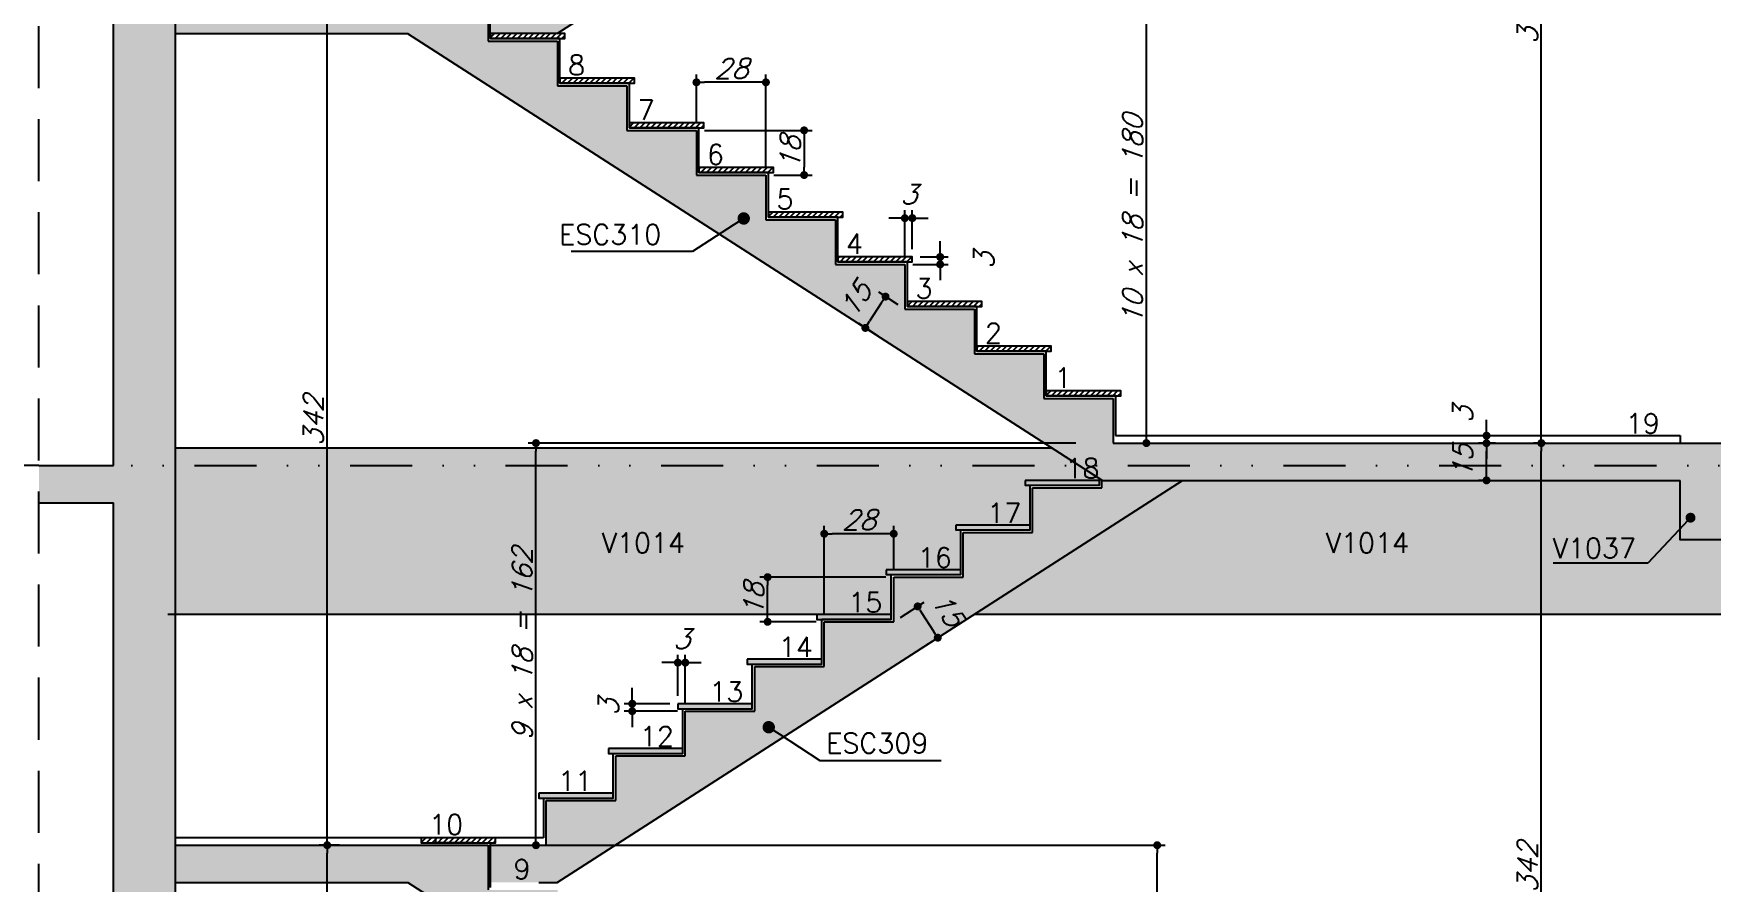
# Model space of a CAD drawing. Header units: millimetres. Extents: x 7530 to 14400, y -7174 to -2969.
# Drawn here: x 7871 to 8548, y -4415 to -4073 of the extents above; entities that cross this region are included whole.
import ezdxf
from ezdxf import colors
from ezdxf.entities.mleader import LeaderData, LeaderLine
from ezdxf.math import Vec2, Vec3

# ---------------------------------------------------------------- set-up
doc = ezdxf.new("R2010")
doc.units = ezdxf.units.MM
doc.header["$LTSCALE"] = 50
doc.header["$PDMODE"] = 3
doc.linetypes.add('DASHED', pattern=[0.75, 0.5, -0.25])
doc.linetypes.add('DIVIDE2', pattern=[0.625, 0.25, -0.125, 0, -0.125, 0, -0.125])
for name, color, linetype in [('F-AUX-RED', 1, 'Continuous'), ('F-BOCEL CORTE', 2, 'Continuous'), ('F-BOCEL VISTA', 253, 'Continuous'), ('F-CORTE', 4, 'Continuous'), ('F-COTAS', 106, 'Continuous'), ('F-EIXOS-DET', 1, 'Continuous'), ('F-ESC CORTE', 4, 'Continuous'), ('F-ESC NOME', 2, 'Continuous'), ('F-ESC NUM', 2, 'Continuous'), ('F-ESC SOLIDO CORTE', 71, 'Continuous'), ('F-ESC VISTA', 2, 'Continuous'), ('F-REV_VISTA', 254, 'Continuous'), ('F-REVESTIMENTO', 1, 'Continuous'), ('F-SOLIDO', 71, 'Continuous'), ('F-TEXTO-YELLOW', 2, 'Continuous'), ('F-VISTA', 2, 'Continuous'), ('F-VISTA SÓLIDO', 254, 'Continuous'), ('F-VISTA SÓLIDO ESCADA', 253, 'Continuous')]:
    doc.layers.add(name, color=color, linetype=linetype)
doc.styles.add('5385-ARQ-PB-BAS-PLA-TER-TORRE-A-106-TXT$0$R60-75', font='romans.shx', dxfattribs={"height": 0.1125})
doc.styles.add('CP-TEXT-INCL', font='romans.shx', dxfattribs={"oblique": 20})
doc.styles.add('ROMANS', font='romans.shx')
doc.styles.get("Standard").update_dxf_attribs({"font": 'romans.shx'})
doc.dimstyles.new('CP-COTAS-50', dxfattribs={"dimscale": 0.64, "dimtxt": 12.5, "dimasz": 5, "dimexe": 5, "dimexo": 5, "dimgap": 2.5, "dimtad": 1, "dimdec": 1, "dimdsep": 46, "dimtxsty": 'CP-TEXT-INCL', "dimblk1": 'DOT', "dimblk2": 'DOT', "dimsah": 1, "dimcen": 9, "dimclrd": 256, "dimclre": 256, "dimclrt": 256, "dimadec": 0, "dimazin": 0, "dimtfac": 1, "dimtdec": 1, "dimtmove": 2, "dimatfit": 3, "dimldrblk": 'DOT', "dimfxl": 5, "dimtolj": 1, "dimarcsym": 0})

# ---------------------------------------------------------------- blocks, each defined once
blk = doc.blocks.new('BOCEL_VISTA_EST')
at = {"layer": 'F-BOCEL VISTA'}
h = blk.add_hatch(color=254, dxfattribs=at)
h.dxf.hatch_style = 1
h.paths.add_polyline_path([(-209.57, -462.94), (-209.57, -460.94), (-239.57, -460.94), (-239.57, -462.94)])
blk.add_lwpolyline([(-239.57, -460.94), (-239.57, -462.94), (-209.57, -462.94), (-209.57, -460.94), (-239.57, -460.94)], dxfattribs=at)
blk = doc.blocks.new('A$C641cacc2')
at = {"layer": 'F-EIXOS-DET'}
blk.add_lwpolyline([(13416.17, -5663.79), (13306.17, -5663.79)], dxfattribs=at)
at = {"layer": 'F-EIXOS-DET', "color": 252, "linetype": 'DIVIDE2', "ltscale": 2}
blk.add_lwpolyline([(13416.17, -5663.79), (14211.67, -5663.79)], dxfattribs=at)
blk = doc.blocks.new('BOCEL_EST')
at = {"layer": 'F-BOCEL CORTE'}
h = blk.add_hatch(dxfattribs=at)
h.set_pattern_fill('ANSI31', color=2, scale=0.5)
h.paths.add_polyline_path([(13.59, -262.25), (13.59, -260.25), (-16.41, -260.25), (-16.41, -262.25)])
at = {"layer": 'F-BOCEL CORTE', "color": 2}
blk.add_lwpolyline([(-16.41, -260.25), (-16.41, -262.25), (13.59, -262.25), (13.59, -260.25), (-16.41, -260.25)], dxfattribs=at)
blk = doc.blocks.new('_DOT')
at = {"color": 0, "linetype": 'ByBlock'}
blk.add_line((-0.5, 0), (-1, 0), dxfattribs=at)
at = {"color": 0, "linetype": 'ByBlock', "const_width": 0.5}
blk.add_lwpolyline([(-0.25, 0, 1), (0.25, 0, 1)], format="xyb", close=True, dxfattribs=at)
blk = doc.blocks.new('*D328')
at = {"layer": 'DEFPOINTS', "color": 0, "transparency": 16777216}
for p in [(8167.22, -4291.93), (8218.03, -4291.93), (8190.03, -4309.93)]:
    blk.add_point(p, dxfattribs=at)
at = {"layer": 'F-COTAS', "lineweight": -2, "transparency": 16777216}
for p, q in [((8214.83, -4291.93), (8164.02, -4291.93)), ((8167.22, -4306.73), (8167.22, -4295.13)), ((8186.83, -4309.93), (8164.02, -4309.93))]:
    blk.add_line(p, q, dxfattribs=at)
at = {"layer": 'F-COTAS', "lineweight": -2, "transparency": 16777216, "xscale": 3.2, "yscale": 3.2, "zscale": 3.2}
for p, rotation in [((8167.22, -4291.93), 90), ((8167.22, -4309.93), 270)]:
    blk.add_blockref('_DOT', p, dxfattribs=dict(at, rotation=rotation))
at = {"layer": 'F-COTAS', "transparency": 16777216, "insert": (8161.62, -4300.93), "char_height": 8, "attachment_point": 5, "rotation": 90, "style": 'CP-TEXT-INCL'}
blk.add_mtext('\\A1;18', dxfattribs=at)
blk = doc.blocks.new('*D329')
at = {"layer": 'DEFPOINTS', "color": 0, "transparency": 16777216}
for p in [(8190.03, -4274.45), (8218.03, -4291.93), (8190.03, -4309.93)]:
    blk.add_point(p, dxfattribs=at)
at = {"layer": 'F-COTAS', "lineweight": -2, "transparency": 16777216}
for p, q in [((8190.03, -4306.73), (8190.03, -4271.25)), ((8218.03, -4288.73), (8218.03, -4271.25)), ((8214.83, -4274.45), (8193.23, -4274.45))]:
    blk.add_line(p, q, dxfattribs=at)
at = {"layer": 'F-COTAS', "lineweight": -2, "transparency": 16777216, "xscale": 3.2, "yscale": 3.2, "zscale": 3.2, "rotation": 180}
blk.add_blockref('_DOT', (8190.03, -4274.45), dxfattribs=at)
at = {"layer": 'F-COTAS', "lineweight": -2, "transparency": 16777216, "xscale": 3.2, "yscale": 3.2, "zscale": 3.2}
blk.add_blockref('_DOT', (8218.03, -4274.45), dxfattribs=at)
at = {"layer": 'F-COTAS', "transparency": 16777216, "insert": (8204.03, -4268.85), "char_height": 8, "attachment_point": 5, "style": 'CP-TEXT-INCL'}
blk.add_mtext('\\A1;28', dxfattribs=at)
blk = doc.blocks.new('*D330')
at = {"layer": 'DEFPOINTS', "color": 0, "transparency": 16777216}
for p in [(8131.03, -4326.38), (8131.03, -4342.93), (8134.03, -4345.93)]:
    blk.add_point(p, dxfattribs=at)
at = {"layer": 'F-COTAS', "lineweight": -2, "transparency": 16777216}
for p, q in [((8127.83, -4326.38), (8124.63, -4326.38)), ((8131.03, -4339.73), (8131.03, -4323.18)), ((8134.03, -4326.38), (8131.03, -4326.38)), ((8134.03, -4342.73), (8134.03, -4323.18)), ((8137.23, -4326.38), (8140.43, -4326.38))]:
    blk.add_line(p, q, dxfattribs=at)
at = {"layer": 'F-COTAS', "lineweight": -2, "transparency": 16777216, "xscale": 3.2, "yscale": 3.2, "zscale": 3.2}
blk.add_blockref('_DOT', (8131.03, -4326.38), dxfattribs=at)
at = {"layer": 'F-COTAS', "lineweight": -2, "transparency": 16777216, "xscale": 3.2, "yscale": 3.2, "zscale": 3.2, "rotation": 180}
blk.add_blockref('_DOT', (8134.03, -4326.38), dxfattribs=at)
at = {"layer": 'F-COTAS', "transparency": 16777216, "insert": (8132.53, -4316.78), "char_height": 8, "attachment_point": 5, "style": 'CP-TEXT-INCL'}
blk.add_mtext('\\A1;3', dxfattribs=at)
blk = doc.blocks.new('*D331')
at = {"layer": 'DEFPOINTS', "color": 0, "transparency": 16777216}
for p in [(8112.65, -4342.93), (8131.03, -4342.93), (8134.03, -4345.93)]:
    blk.add_point(p, dxfattribs=at)
at = {"layer": 'F-COTAS', "lineweight": -2, "transparency": 16777216}
for p, q in [((8112.65, -4339.73), (8112.65, -4336.53)), ((8127.83, -4342.93), (8109.45, -4342.93)), ((8130.83, -4345.93), (8109.45, -4345.93)), ((8112.65, -4345.93), (8112.65, -4342.93)), ((8112.65, -4349.13), (8112.65, -4352.33))]:
    blk.add_line(p, q, dxfattribs=at)
at = {"layer": 'F-COTAS', "lineweight": -2, "transparency": 16777216, "xscale": 3.2, "yscale": 3.2, "zscale": 3.2}
for p, rotation in [((8112.65, -4342.93), 270), ((8112.65, -4345.93), 90)]:
    blk.add_blockref('_DOT', p, dxfattribs=dict(at, rotation=rotation))
at = {"layer": 'F-COTAS', "transparency": 16777216, "insert": (8103.05, -4344.43), "char_height": 8, "attachment_point": 5, "rotation": 90, "style": 'CP-TEXT-INCL'}
blk.add_mtext('\\A1;3', dxfattribs=at)
blk = doc.blocks.new('*D350')
at = {"layer": 'DEFPOINTS', "color": 0, "transparency": 16777216}
for p in [(8218.03, -4309.93), (8235.79, -4316.34), (8226.14, -4322.54)]:
    blk.add_point(p, dxfattribs=at)
at = {"layer": 'F-COTAS', "lineweight": -2, "transparency": 16777216}
for p, q in [((8220.72, -4308.2), (8230.37, -4301.99)), ((8229.41, -4306.42), (8234.06, -4313.65)), ((8228.83, -4320.81), (8238.48, -4314.61))]:
    blk.add_line(p, q, dxfattribs=at)
at = {"layer": 'F-COTAS', "lineweight": -2, "transparency": 16777216, "xscale": 3.2, "yscale": 3.2, "zscale": 3.2}
for p, rotation in [((8227.68, -4303.73), 122.7352262721097), ((8235.79, -4316.34), 302.7352262721097)]:
    blk.add_blockref('_DOT', p, dxfattribs=dict(at, rotation=rotation))
at = {"layer": 'F-COTAS', "transparency": 16777216, "insert": (8239.81, -4304.84), "char_height": 8, "attachment_point": 5, "rotation": 302.73523, "style": 'CP-TEXT-INCL'}
blk.add_mtext('\\A1;15', dxfattribs=at)
blk = doc.blocks.new('*D365')
at = {"layer": 'DEFPOINTS', "color": 0, "transparency": 16777216}
for p in [(8479.04, -4237.93), (8484.1, -4237.93), (8484.1, -4579.93)]:
    blk.add_point(p, dxfattribs=at)
at = {"layer": 'F-COTAS', "lineweight": -2, "transparency": 16777216}
for p, q in [((8480.9, -4237.93), (8475.84, -4237.93)), ((8479.04, -4576.73), (8479.04, -4241.13)), ((8480.9, -4579.93), (8475.84, -4579.93))]:
    blk.add_line(p, q, dxfattribs=at)
at = {"layer": 'F-COTAS', "lineweight": -2, "transparency": 16777216, "xscale": 3.2, "yscale": 3.2, "zscale": 3.2}
for p, rotation in [((8479.04, -4237.93), 90), ((8479.04, -4579.93), 270)]:
    blk.add_blockref('_DOT', p, dxfattribs=dict(at, rotation=rotation))
at = {"layer": 'F-COTAS', "transparency": 16777216, "insert": (8473.44, -4408.93), "char_height": 8, "attachment_point": 5, "rotation": 90, "style": 'CP-TEXT-INCL'}
blk.add_mtext('\\A1;342', dxfattribs=at)
blk = doc.blocks.new('*D379')
at = {"layer": 'DEFPOINTS', "color": 0, "transparency": 16777216}
for p in [(7987.78, -4399.93), (7989.72, -4399.93), (7989.72, -4744.3)]:
    blk.add_point(p, dxfattribs=at)
at = {"layer": 'F-COTAS', "lineweight": -2, "transparency": 16777216}
for p, q in [((7990.98, -4399.93), (7992.92, -4399.93)), ((7989.72, -4741.1), (7989.72, -4403.13))]:
    blk.add_line(p, q, dxfattribs=at)
at = {"layer": 'F-COTAS', "lineweight": -2, "transparency": 16777216, "xscale": 3.2, "yscale": 3.2, "zscale": 3.2}
for p, rotation in [((7989.72, -4399.93), 90), ((7989.72, -4744.3), 270)]:
    blk.add_blockref('_DOT', p, dxfattribs=dict(at, rotation=rotation))
at = {"layer": 'F-COTAS', "transparency": 16777216, "insert": (7984.12, -4572.11), "char_height": 8, "attachment_point": 5, "rotation": 90, "style": 'CP-TEXT-INCL'}
blk.add_mtext('\\A1;344.37', dxfattribs=at)
blk = doc.blocks.new('*D380')
at = {"layer": 'DEFPOINTS', "color": 0, "transparency": 16777216}
for p in [(7989.72, -4057.93), (7997.92, -4057.93), (7997.92, -4399.93)]:
    blk.add_point(p, dxfattribs=at)
at = {"layer": 'F-COTAS', "lineweight": -2, "transparency": 16777216}
for p, q in [((7994.72, -4057.93), (7986.52, -4057.93)), ((7989.72, -4396.73), (7989.72, -4061.13)), ((7994.72, -4399.93), (7986.52, -4399.93))]:
    blk.add_line(p, q, dxfattribs=at)
at = {"layer": 'F-COTAS', "lineweight": -2, "transparency": 16777216, "xscale": 3.2, "yscale": 3.2, "zscale": 3.2}
for p, rotation in [((7989.72, -4057.93), 90), ((7989.72, -4399.93), 270)]:
    blk.add_blockref('_DOT', p, dxfattribs=dict(at, rotation=rotation))
at = {"layer": 'F-COTAS', "transparency": 16777216, "insert": (7984.12, -4228.93), "char_height": 8, "attachment_point": 5, "rotation": 90, "style": 'CP-TEXT-INCL'}
blk.add_mtext('\\A1;342', dxfattribs=at)
blk = doc.blocks.new('*D389')
at = {"layer": 'DEFPOINTS', "color": 0, "transparency": 16777216}
for p in [(8061.31, -4399.93), (8324.24, -4399.93), (8299.03, -4579.93)]:
    blk.add_point(p, dxfattribs=at)
at = {"layer": 'F-COTAS', "lineweight": -2, "transparency": 16777216}
for p, q in [((8064.51, -4399.93), (8327.44, -4399.93)), ((8324.24, -4576.73), (8324.24, -4403.13)), ((8302.23, -4579.93), (8327.44, -4579.93))]:
    blk.add_line(p, q, dxfattribs=at)
at = {"layer": 'F-COTAS', "lineweight": -2, "transparency": 16777216, "xscale": 3.2, "yscale": 3.2, "zscale": 3.2}
for p, rotation in [((8324.24, -4399.93), 90), ((8324.24, -4579.93), 270)]:
    blk.add_blockref('_DOT', p, dxfattribs=dict(at, rotation=rotation))
at = {"layer": 'F-COTAS', "transparency": 16777216, "insert": (8318.64, -4489.93), "char_height": 8, "attachment_point": 5, "rotation": 90, "style": 'CP-TEXT-INCL'}
blk.add_mtext('\\A1;10 x 18 = 180', dxfattribs=at)
blk = doc.blocks.new('*D390')
at = {"layer": 'DEFPOINTS', "color": 0, "transparency": 16777216}
for p in [(8073.86, -4237.93), (8294.62, -4237.93), (8073.86, -4399.93)]:
    blk.add_point(p, dxfattribs=at)
at = {"layer": 'F-COTAS', "lineweight": -2, "transparency": 16777216}
for p, q in [((8291.42, -4237.93), (8070.66, -4237.93)), ((8073.86, -4396.73), (8073.86, -4241.13))]:
    blk.add_line(p, q, dxfattribs=at)
at = {"layer": 'F-COTAS', "lineweight": -2, "transparency": 16777216, "xscale": 3.2, "yscale": 3.2, "zscale": 3.2}
for p, rotation in [((8073.86, -4237.93), 90), ((8073.86, -4399.93), 270)]:
    blk.add_blockref('_DOT', p, dxfattribs=dict(at, rotation=rotation))
at = {"layer": 'F-COTAS', "transparency": 16777216, "insert": (8068.26, -4318.93), "char_height": 8, "attachment_point": 5, "rotation": 90, "style": 'CP-TEXT-INCL'}
blk.add_mtext('\\A1;9 x 18 = 162', dxfattribs=at)
blk = doc.blocks.new('*D395')
at = {"layer": 'DEFPOINTS', "color": 0, "transparency": 16777216}
for p in [(8225.53, -4162.93), (8222.53, -4165.93), (8236.76, -4165.93)]:
    blk.add_point(p, dxfattribs=at)
at = {"layer": 'F-COTAS', "lineweight": -2, "transparency": 16777216}
for p, q in [((8236.76, -4159.73), (8236.76, -4156.53)), ((8228.73, -4162.93), (8239.96, -4162.93)), ((8236.76, -4162.93), (8236.76, -4165.93)), ((8225.73, -4165.93), (8239.96, -4165.93)), ((8236.76, -4169.13), (8236.76, -4172.33))]:
    blk.add_line(p, q, dxfattribs=at)
at = {"layer": 'F-COTAS', "lineweight": -2, "transparency": 16777216, "xscale": 3.2, "yscale": 3.2, "zscale": 3.2}
for p, rotation in [((8236.76, -4162.93), 270), ((8236.76, -4165.93), 90)]:
    blk.add_blockref('_DOT', p, dxfattribs=dict(at, rotation=rotation))
at = {"layer": 'F-COTAS', "transparency": 16777216, "insert": (8254.36, -4164.43), "char_height": 8, "attachment_point": 5, "rotation": 90, "style": 'CP-TEXT-INCL'}
blk.add_mtext('\\A1;3', dxfattribs=at)
blk = doc.blocks.new('*D396')
at = {"layer": 'DEFPOINTS', "color": 0, "transparency": 16777216}
for p in [(8225.53, -4147.29), (8225.53, -4162.93), (8222.53, -4165.93)]:
    blk.add_point(p, dxfattribs=at)
at = {"layer": 'F-COTAS', "lineweight": -2, "transparency": 16777216}
for p, q in [((8222.53, -4162.73), (8222.53, -4144.09)), ((8225.53, -4159.73), (8225.53, -4144.09)), ((8219.33, -4147.29), (8216.13, -4147.29)), ((8222.53, -4147.29), (8225.53, -4147.29)), ((8228.73, -4147.29), (8231.93, -4147.29))]:
    blk.add_line(p, q, dxfattribs=at)
at = {"layer": 'F-COTAS', "lineweight": -2, "transparency": 16777216, "xscale": 3.2, "yscale": 3.2, "zscale": 3.2}
blk.add_blockref('_DOT', (8222.53, -4147.29), dxfattribs=at)
at = {"layer": 'F-COTAS', "lineweight": -2, "transparency": 16777216, "xscale": 3.2, "yscale": 3.2, "zscale": 3.2, "rotation": 180}
blk.add_blockref('_DOT', (8225.53, -4147.29), dxfattribs=at)
at = {"layer": 'F-COTAS', "transparency": 16777216, "insert": (8224.03, -4137.69), "char_height": 8, "attachment_point": 5, "style": 'CP-TEXT-INCL'}
blk.add_mtext('\\A1;3', dxfattribs=at)
blk = doc.blocks.new('*D397')
at = {"layer": 'DEFPOINTS', "color": 0, "transparency": 16777216}
for p in [(8138.53, -4092.57), (8138.53, -4111.93), (8166.53, -4129.93)]:
    blk.add_point(p, dxfattribs=at)
at = {"layer": 'F-COTAS', "lineweight": -2, "transparency": 16777216}
for p, q in [((8138.53, -4108.73), (8138.53, -4089.37)), ((8166.53, -4126.73), (8166.53, -4089.37)), ((8163.33, -4092.57), (8141.73, -4092.57))]:
    blk.add_line(p, q, dxfattribs=at)
at = {"layer": 'F-COTAS', "lineweight": -2, "transparency": 16777216, "xscale": 3.2, "yscale": 3.2, "zscale": 3.2, "rotation": 180}
blk.add_blockref('_DOT', (8138.53, -4092.57), dxfattribs=at)
at = {"layer": 'F-COTAS', "lineweight": -2, "transparency": 16777216, "xscale": 3.2, "yscale": 3.2, "zscale": 3.2}
blk.add_blockref('_DOT', (8166.53, -4092.57), dxfattribs=at)
at = {"layer": 'F-COTAS', "transparency": 16777216, "insert": (8152.53, -4086.97), "char_height": 8, "attachment_point": 5, "style": 'CP-TEXT-INCL'}
blk.add_mtext('\\A1;28', dxfattribs=at)
blk = doc.blocks.new('*D398')
at = {"layer": 'DEFPOINTS', "color": 0, "transparency": 16777216}
for p in [(8138.53, -4111.93), (8166.53, -4129.93), (8181.93, -4129.93)]:
    blk.add_point(p, dxfattribs=at)
at = {"layer": 'F-COTAS', "lineweight": -2, "transparency": 16777216}
for p, q in [((8141.73, -4111.93), (8185.13, -4111.93)), ((8181.93, -4115.13), (8181.93, -4126.73)), ((8169.73, -4129.93), (8185.13, -4129.93))]:
    blk.add_line(p, q, dxfattribs=at)
at = {"layer": 'F-COTAS', "lineweight": -2, "transparency": 16777216, "xscale": 3.2, "yscale": 3.2, "zscale": 3.2}
for p, rotation in [((8181.93, -4111.93), 90), ((8181.93, -4129.93), 270)]:
    blk.add_blockref('_DOT', p, dxfattribs=dict(at, rotation=rotation))
at = {"layer": 'F-COTAS', "transparency": 16777216, "insert": (8176.33, -4120.93), "char_height": 8, "attachment_point": 5, "rotation": 90, "style": 'CP-TEXT-INCL'}
blk.add_mtext('\\A1;18', dxfattribs=at)
blk = doc.blocks.new('*D400')
at = {"layer": 'DEFPOINTS', "color": 0, "transparency": 16777216}
for p in [(8222.53, -4183.93), (8206.6, -4191.52), (8214.42, -4196.54)]:
    blk.add_point(p, dxfattribs=at)
at = {"layer": 'F-COTAS', "lineweight": -2, "transparency": 16777216}
for p, q in [((8219.84, -4182.2), (8212.02, -4177.17)), ((8212.99, -4181.6), (8208.33, -4188.83)), ((8211.72, -4194.81), (8203.91, -4189.79))]:
    blk.add_line(p, q, dxfattribs=at)
at = {"layer": 'F-COTAS', "lineweight": -2, "transparency": 16777216, "xscale": 3.2, "yscale": 3.2, "zscale": 3.2}
for p, rotation in [((8214.72, -4178.9), 57.26477372789033), ((8206.6, -4191.52), 237.2647737278903)]:
    blk.add_blockref('_DOT', p, dxfattribs=dict(at, rotation=rotation))
at = {"layer": 'F-COTAS', "transparency": 16777216, "insert": (8202.58, -4180.02), "char_height": 8, "attachment_point": 5, "rotation": 57.26477, "style": 'CP-TEXT-INCL'}
blk.add_mtext('\\A1;15', dxfattribs=at)
blk = doc.blocks.new('*D401')
at = {"layer": 'DEFPOINTS', "color": 0, "transparency": 16777216}
for p in [(8479.04, -3895.93), (8484.1, -3895.93), (8484.1, -4237.93)]:
    blk.add_point(p, dxfattribs=at)
at = {"layer": 'F-COTAS', "lineweight": -2, "transparency": 16777216}
for p, q in [((8480.9, -3895.93), (8475.84, -3895.93)), ((8479.04, -4234.73), (8479.04, -3899.13)), ((8480.9, -4237.93), (8475.84, -4237.93))]:
    blk.add_line(p, q, dxfattribs=at)
at = {"layer": 'F-COTAS', "lineweight": -2, "transparency": 16777216, "xscale": 3.2, "yscale": 3.2, "zscale": 3.2}
for p, rotation in [((8479.04, -3895.93), 90), ((8479.04, -4237.93), 270)]:
    blk.add_blockref('_DOT', p, dxfattribs=dict(at, rotation=rotation))
at = {"layer": 'F-COTAS', "transparency": 16777216, "insert": (8473.44, -4066.93), "char_height": 8, "attachment_point": 5, "rotation": 90, "style": 'CP-TEXT-INCL'}
blk.add_mtext('\\A1;342', dxfattribs=at)
blk = doc.blocks.new('*D402')
at = {"layer": 'DEFPOINTS', "color": 0, "transparency": 16777216}
for p in [(8456.95, -4237.93), (8461.58, -4237.93), (8461.58, -4252.93)]:
    blk.add_point(p, dxfattribs=at)
at = {"layer": 'F-COTAS', "lineweight": -2, "transparency": 16777216}
for p, q in [((8458.38, -4237.93), (8453.75, -4237.93)), ((8456.95, -4249.73), (8456.95, -4241.13)), ((8458.38, -4252.93), (8453.75, -4252.93))]:
    blk.add_line(p, q, dxfattribs=at)
at = {"layer": 'F-COTAS', "lineweight": -2, "transparency": 16777216, "xscale": 3.2, "yscale": 3.2, "zscale": 3.2}
for p, rotation in [((8456.95, -4237.93), 90), ((8456.95, -4252.93), 270)]:
    blk.add_blockref('_DOT', p, dxfattribs=dict(at, rotation=rotation))
at = {"layer": 'F-COTAS', "transparency": 16777216, "insert": (8447.35, -4245.43), "char_height": 8, "attachment_point": 5, "rotation": 90, "style": 'CP-TEXT-INCL'}
blk.add_mtext('\\A1;15', dxfattribs=at)
blk = doc.blocks.new('*D403')
at = {"layer": 'DEFPOINTS', "color": 0, "transparency": 16777216}
for p in [(8456.95, -4234.93), (8463.78, -4234.93), (8463.78, -4237.93)]:
    blk.add_point(p, dxfattribs=at)
at = {"layer": 'F-COTAS', "lineweight": -2, "transparency": 16777216}
for p, q in [((8456.95, -4231.73), (8456.95, -4228.53)), ((8460.58, -4234.93), (8453.75, -4234.93)), ((8460.58, -4237.93), (8453.75, -4237.93)), ((8456.95, -4237.93), (8456.95, -4234.93)), ((8456.95, -4241.13), (8456.95, -4244.33))]:
    blk.add_line(p, q, dxfattribs=at)
at = {"layer": 'F-COTAS', "lineweight": -2, "transparency": 16777216, "xscale": 3.2, "yscale": 3.2, "zscale": 3.2}
for p, rotation in [((8456.95, -4234.93), 270), ((8456.95, -4237.93), 90)]:
    blk.add_blockref('_DOT', p, dxfattribs=dict(at, rotation=rotation))
at = {"layer": 'F-COTAS', "transparency": 16777216, "insert": (8447.35, -4226.55), "char_height": 8, "attachment_point": 5, "rotation": 90, "style": 'CP-TEXT-INCL'}
blk.add_mtext('\\A1;3', dxfattribs=at)
blk = doc.blocks.new('*D405')
at = {"layer": 'DEFPOINTS', "color": 0, "transparency": 16777216}
for p in [(8054.53, -4057.93), (8319.87, -4057.93), (8306.53, -4237.93)]:
    blk.add_point(p, dxfattribs=at)
at = {"layer": 'F-COTAS', "lineweight": -2, "transparency": 16777216}
for p, q in [((8057.73, -4057.93), (8323.07, -4057.93)), ((8319.87, -4234.73), (8319.87, -4061.13)), ((8309.73, -4237.93), (8323.07, -4237.93))]:
    blk.add_line(p, q, dxfattribs=at)
at = {"layer": 'F-COTAS', "lineweight": -2, "transparency": 16777216, "xscale": 3.2, "yscale": 3.2, "zscale": 3.2}
for p, rotation in [((8319.87, -4057.93), 90), ((8319.87, -4237.93), 270)]:
    blk.add_blockref('_DOT', p, dxfattribs=dict(at, rotation=rotation))
at = {"layer": 'F-COTAS', "transparency": 16777216, "insert": (8314.27, -4147.93), "char_height": 8, "attachment_point": 5, "rotation": 90, "style": 'CP-TEXT-INCL'}
blk.add_mtext('\\A1;10 x 18 = 180', dxfattribs=at)

msp = doc.modelspace()

# ---------------------------------------------------------------- hatches: boundary and pattern name
at = {"layer": 'F-ESC SOLIDO CORTE'}
h = msp.add_hatch(color=256, dxfattribs=at)
h.dxf.hatch_style = 1
h.paths.add_polyline_path([(8110.528, -4111.927), (8110.528, -4093.927), (8082.528, -4093.927), (8082.528, -4075.927), (8054.528, -4075.927), (8054.528, -4057.927), (7928.528, -4057.927), (7928.528, -4072.927), (8022.123, -4072.927), (8302.123, -4252.927), (8535.028, -4252.927), (8535.028, -4276.927), (8554.028, -4276.927), (8554.028, -4237.927), (8535.028, -4237.927), (8306.528, -4237.927), (8306.528, -4219.927), (8278.528, -4219.927), (8278.528, -4201.927), (8250.528, -4201.927), (8250.528, -4183.927), (8222.528, -4183.927), (8222.528, -4165.927), (8194.528, -4165.927), (8194.528, -4147.927), (8166.528, -4147.927), (8166.528, -4129.927), (8138.528, -4129.927), (8138.528, -4111.927)])
h = msp.add_hatch(color=256, dxfattribs=at)
h.dxf.hatch_style = 1
h.paths.add_polyline_path([(8138.55, -4471.927), (8138.55, -4453.927), (8110.55, -4453.927), (8110.55, -4435.927), (8082.55, -4435.927), (8082.55, -4417.927), (8054.55, -4417.927), (8054.55, -4399.927), (7928.528, -4399.927), (7928.528, -4414.927), (8022.145, -4414.927), (8302.145, -4594.927), (8535.028, -4594.927), (8535.028, -4618.927), (8554.028, -4618.927), (8554.028, -4579.927), (8535.028, -4579.927), (8306.55, -4579.927), (8306.55, -4561.927), (8278.55, -4561.927), (8278.55, -4543.927), (8250.55, -4543.927), (8250.55, -4525.927), (8222.55, -4525.927), (8222.55, -4507.927), (8194.55, -4507.927), (8194.55, -4489.927), (8166.55, -4489.927), (8166.55, -4471.927)])
at = {"layer": 'F-SOLIDO'}
h = msp.add_hatch(color=256, dxfattribs=at)
h.dxf.hatch_style = 1
h.paths.add_polyline_path([(8554.028, -5774.927), (7928.528, -5774.927), (7928.528, -5789.927), (8535.028, -5789.927), (8535.028, -5819.927), (8554.028, -5819.927)])
h.paths.add_polyline_path([(7928.528, -3502.927), (7903.528, -3502.927), (7903.528, -3562.927), (7873.528, -3562.927), (7873.528, -3577.927), (7903.528, -3577.927), (7903.528, -3904.927), (7873.528, -3904.927), (7873.528, -3919.927), (7903.528, -3919.927), (7903.528, -4246.927), (7873.528, -4246.927), (7873.528, -4261.927), (7903.528, -4261.927), (7903.528, -4588.927), (7873.528, -4588.927), (7873.528, -4603.927), (7903.528, -4603.927), (7903.528, -4933.925), (7873.528, -4933.925), (7873.528, -4948.925), (7903.528, -4948.925), (7903.528, -5774.927), (7873.528, -5774.927), (7873.528, -5789.927), (7903.528, -5789.927), (7903.528, -5819.927), (7928.528, -5819.927)])
at = {"layer": 'F-VISTA SÓLIDO'}
h = msp.add_hatch(color=256, dxfattribs=at)
h.dxf.hatch_style = 1
h.paths.add_polyline_path([(8245.028, -4270.927), (8273.028, -4270.927), (8273.028, -4255.19), (8272.853, -4255.19), (8272.853, -4252.927), (8302.123, -4252.927), (8281.9, -4239.927), (7928.528, -4239.927), (7928.528, -4306.927), (8217.028, -4306.927), (8217.028, -4288.927), (8245.028, -4288.927)])
h = msp.add_hatch(color=256, dxfattribs=at)
h.dxf.hatch_style = 1
h.paths.add_polyline_path([(8535.028, -4252.927), (8334.434, -4252.927), (8250.334, -4306.927), (8614.028, -4306.927), (8614.028, -4276.927), (8554.028, -4276.927), (8535.028, -4276.927)])
at = {"layer": 'F-VISTA SÓLIDO ESCADA'}
h = msp.add_hatch(color=256, dxfattribs=at)
h.dxf.hatch_style = 1
h.paths.add_polyline_path([(8162.028, -3985.927), (8162.028, -4003.927), (8134.028, -4003.927), (8134.028, -4021.927), (8106.028, -4021.927), (8106.028, -4039.927), (8078.028, -4039.927), (8078.028, -4057.927), (8055.428, -4057.927), (8055.428, -4072.927), (8082.434, -4072.927), (8334.434, -3910.927), (8302.028, -3910.927), (8302.028, -3913.927), (8274.028, -3913.927), (8274.028, -3931.927), (8246.028, -3931.927), (8246.028, -3949.927), (8218.028, -3949.927), (8218.028, -3967.927), (8190.028, -3967.927), (8190.028, -3985.927)])
h = msp.add_hatch(color=256, dxfattribs=at)
h.dxf.hatch_style = 1
h.paths.add_polyline_path([(8190.028, -4327.927), (8162.028, -4327.927), (8162.028, -4345.927), (8134.028, -4345.927), (8134.028, -4363.927), (8106.028, -4363.927), (8106.028, -4381.927), (8078.028, -4381.927), (8078.028, -4399.927), (8055.55, -4399.927), (8055.55, -4414.927), (8082.434, -4414.927), (8334.434, -4252.927), (8301.928, -4252.927), (8301.928, -4255.927), (8274.028, -4255.927), (8274.028, -4273.927), (8246.028, -4273.927), (8246.028, -4291.927), (8218.028, -4291.927), (8218.028, -4309.927), (8190.028, -4309.927)])

# ---------------------------------------------------------------- linework, layer by layer
at = {"layer": 'F-AUX-RED', "color": 1, "linetype": 'DASHED'}
msp.add_line((7873.528, -5819.927), (7873.528, -3502.927), dxfattribs=at)
at = {"layer": 'F-CORTE'}
for p, q in [((7928.528, -4072.927), (7928.528, -3730.927)), ((7903.528, -4246.927), (7903.528, -3919.927)), ((7928.528, -4414.927), (7928.528, -4072.927)), ((7903.528, -4588.927), (7903.528, -4261.927)), ((7928.528, -4759.296), (7928.528, -4414.927))]:
    msp.add_line(p, q, dxfattribs=at)
for points in [[(7873.528, -4246.927), (7903.528, -4246.927)], [(7873.528, -4261.927), (7903.528, -4261.927)]]:
    msp.add_lwpolyline(points, dxfattribs=at)
at = {"layer": 'F-ESC CORTE'}
for p, q in [((8054.528, -4057.927), (8054.528, -4075.927)), ((8082.528, -4075.927), (8082.528, -4093.927)), ((8110.528, -4093.927), (8110.528, -4111.927)), ((8138.528, -4111.927), (8138.528, -4129.927)), ((8166.528, -4129.927), (8166.528, -4147.927)), ((8194.528, -4147.927), (8194.528, -4165.927)), ((8222.528, -4165.927), (8222.528, -4183.927)), ((8250.528, -4183.927), (8250.528, -4201.927)), ((8278.528, -4201.927), (8278.528, -4219.927)), ((8306.528, -4219.927), (8306.528, -4237.927)), ((8054.55, -4399.927), (8054.55, -4417.927))]:
    msp.add_line(p, q, dxfattribs=at)
for points in [[(7928.628, -4072.927), (8022.123, -4072.927), (8302.123, -4252.927), (8535.028, -4252.927)], [(8054.528, -4075.927), (8082.528, -4075.927)], [(8082.528, -4093.927), (8110.528, -4093.927)], [(8110.528, -4111.927), (8138.528, -4111.927)], [(8138.528, -4129.927), (8166.528, -4129.927)], [(8166.528, -4147.927), (8194.528, -4147.927)], [(8194.528, -4165.927), (8222.528, -4165.927)], [(8222.528, -4183.927), (8250.528, -4183.927)], [(8250.528, -4201.927), (8278.528, -4201.927)], [(8278.528, -4219.927), (8306.528, -4219.927)], [(8306.428, -4237.927), (8535.028, -4237.927)], [(8535.028, -4237.927), (8554.028, -4237.927), (8554.028, -4276.927), (8535.028, -4276.927), (8535.028, -4252.927)], [(7928.528, -4399.927), (8054.55, -4399.927)], [(7928.528, -4414.927), (8022.145, -4414.927), (8302.145, -4594.927), (8535.028, -4594.927)]]:
    msp.add_lwpolyline(points, dxfattribs=at)
at = {"layer": 'F-ESC VISTA'}
for p, q in [((8301.928, -4255.927), (8301.928, -4252.927)), ((8274.028, -4273.927), (8274.028, -4255.927)), ((8274.028, -4255.927), (8301.928, -4255.927)), ((8246.028, -4291.927), (8246.028, -4273.927)), ((8246.028, -4273.927), (8274.028, -4273.927)), ((8218.028, -4309.927), (8218.028, -4291.927)), ((8218.028, -4291.927), (8246.028, -4291.927)), ((8190.028, -4327.927), (8190.028, -4309.927)), ((8190.028, -4309.927), (8218.028, -4309.927)), ((8162.028, -4345.927), (8162.028, -4327.927)), ((8162.028, -4327.927), (8190.028, -4327.927)), ((8134.028, -4363.927), (8134.028, -4345.927)), ((8134.028, -4345.927), (8162.028, -4345.927)), ((8106.028, -4381.927), (8106.028, -4363.927)), ((8106.028, -4363.927), (8134.028, -4363.927)), ((8078.028, -4381.927), (8106.028, -4381.927))]:
    msp.add_line(p, q, dxfattribs=at)
for points in [[(8082.434, -4072.927), (8334.434, -3910.927)], [(8075.028, -4414.927), (8082.434, -4414.927), (8334.434, -4252.927)], [(8078.028, -4399.927), (8078.028, -4381.927)], [(8055.55, -4399.927), (8078.028, -4399.927)]]:
    msp.add_lwpolyline(points, dxfattribs=at)
at = {"layer": 'F-REV_VISTA'}
for p, q in [((8273.028, -4272.927), (8273.028, -4254.927)), ((8273.028, -4254.927), (8301.028, -4254.927)), ((8245.028, -4290.927), (8245.028, -4272.927)), ((8245.028, -4272.927), (8273.028, -4272.927)), ((8217.028, -4308.927), (8217.028, -4290.927)), ((8217.028, -4290.927), (8245.028, -4290.927)), ((8189.028, -4326.927), (8189.028, -4308.927)), ((8189.028, -4308.927), (8217.028, -4308.927)), ((8161.028, -4344.927), (8161.028, -4326.927)), ((8161.028, -4326.927), (8189.028, -4326.927)), ((8133.028, -4362.927), (8133.028, -4344.927)), ((8133.028, -4344.927), (8161.028, -4344.927)), ((8105.028, -4380.927), (8105.028, -4362.927)), ((8105.028, -4362.927), (8133.028, -4362.927)), ((8077.028, -4396.927), (8077.028, -4380.927)), ((8077.028, -4380.927), (8105.028, -4380.927))]:
    msp.add_line(p, q, dxfattribs=at)
msp.add_lwpolyline([(8076.928, -4396.927), (8050.028, -4396.927)], dxfattribs=at)
at = {"layer": 'F-REVESTIMENTO'}
for p, q in [((8055.428, -4074.927), (8055.428, -4056.927)), ((8083.528, -4074.927), (8055.528, -4074.927)), ((8083.528, -4092.927), (8083.528, -4074.927)), ((8111.528, -4092.927), (8083.528, -4092.927)), ((8111.528, -4110.927), (8111.528, -4092.927)), ((8139.528, -4110.927), (8111.528, -4110.927)), ((8139.528, -4128.927), (8139.528, -4110.927)), ((8167.528, -4128.927), (8139.528, -4128.927)), ((8167.528, -4146.927), (8167.528, -4128.927)), ((8195.528, -4146.927), (8167.528, -4146.927)), ((8195.528, -4164.927), (8195.528, -4146.927)), ((8223.528, -4164.927), (8195.528, -4164.927)), ((8223.528, -4182.927), (8223.528, -4164.927)), ((8251.528, -4182.927), (8223.528, -4182.927)), ((8251.528, -4200.927), (8251.528, -4182.927)), ((8279.528, -4200.927), (8251.528, -4200.927)), ((8279.528, -4218.927), (8279.528, -4200.927)), ((8307.528, -4218.927), (8279.528, -4218.927)), ((8307.528, -4234.927), (8307.528, -4218.927)), ((8307.428, -4234.927), (8535.028, -4234.927)), ((8055.55, -4416.927), (8055.55, -4398.927))]:
    msp.add_line(p, q, dxfattribs=at)
for points in [[(8535.028, -4234.927), (8535.028, -4237.927)], [(8048.028, -4398.927), (8033.55, -4398.927), (8033.55, -4396.927), (7928.528, -4396.927)]]:
    msp.add_lwpolyline(points, dxfattribs=at)
at = {"layer": 'F-VISTA'}
for points in [[(8281.9, -4239.927), (7928.528, -4239.927)], [(8216.928, -4306.927), (7925.428, -4306.927)], [(8614.028, -4306.927), (8250.334, -4306.927)]]:
    msp.add_lwpolyline(points, dxfattribs=at)

# ---------------------------------------------------------------- block references
at = {"layer": 'F-BOCEL CORTE'}
for p in [(8071.939, -3812.674), (8099.939, -3830.674), (8127.939, -3848.674), (8155.939, -3866.674), (8183.939, -3884.674), (8211.939, -3902.674), (8239.939, -3920.674), (8267.939, -3938.674), (8295.939, -3956.674), (8043.962, -4136.674)]:
    msp.add_blockref('BOCEL_EST', p, dxfattribs=at)
at = {"layer": 'F-BOCEL VISTA'}
for p in [(8510.593, -3791.989), (8482.593, -3809.989), (8454.593, -3827.989), (8426.593, -3845.989), (8398.593, -3863.989), (8370.593, -3881.989), (8342.593, -3899.989), (8314.593, -3917.989)]:
    msp.add_blockref('BOCEL_VISTA_EST', p, dxfattribs=at)
at = {"layer": 'F-EIXOS-DET'}
msp.add_blockref('A$C641cacc2', (-5542.644, 1416.866), dxfattribs=at)

# ---------------------------------------------------------------- texts
at = {"layer": 'F-ESC NOME', "style": 'ROMANS'}
for s, p in [('ESC310', (8083.2, -4157.874)), ('ESC309', (8190.842, -4362.841))]:
    msp.add_text(s, height=8, dxfattribs=at).set_placement(p)
at = {"layer": 'F-ESC NUM', "style": '5385-ARQ-PB-BAS-PLA-TER-TORRE-A-106-TXT$0$R60-75'}
for s, p in [('8', (8086.8, -4089.617)), ('7', (8114.8, -4107.617)), ('6', (8142.8, -4125.617)), ('5', (8170.8, -4143.617)), ('4', (8198.8, -4161.617)), ('3', (8226.8, -4179.617)), ('2', (8254.8, -4197.617)), ('1', (8282.8, -4215.617)), ('19', (8513.106, -4234.021)), ('18', (8287.268, -4252.087)), ('17', (8255.726, -4270.087)), ('16', (8227.726, -4288.087)), ('15', (8199.726, -4306.087)), ('14', (8171.726, -4324.087)), ('13', (8143.726, -4342.087)), ('12', (8115.726, -4360.087)), ('11', (8082.726, -4378.087)), ('10', (8030.804, -4395.617)), ('9', (8064.822, -4413.617))]:
    msp.add_text(s, height=8, dxfattribs=at).set_placement(p)
at = {"layer": 'F-TEXTO-YELLOW', "style": 'ROMANS'}
for s, p in [('V1014', (8100.315, -4282.132)), ('V1014', (8392.13, -4282.132)), ('V1037', (8483.579, -4284.243))]:
    msp.add_text(s, height=8, dxfattribs=at).set_placement(p)

# ---------------------------------------------------------------- dimensions: what is measured, and where the dimension line sits
at = {"layer": 'F-COTAS'}
for base, p1, p2, picture, middle in [((8479.036, -3895.927), (8484.099, -4237.927), (8484.099, -3895.927), '*D401', (8473.436, -4066.927)), ((7989.723, -4057.927), (7997.917, -4399.927), (7997.917, -4057.927), '*D380', (7984.123, -4228.927)), ((8181.932, -4129.927), (8138.528, -4111.927), (8166.528, -4129.927), '*D398', (8176.332, -4120.927)), ((8236.756, -4165.927), (8225.528, -4162.927), (8222.528, -4165.927), '*D395', (8254.356, -4164.427)), ((8456.945, -4237.927), (8461.575, -4252.927), (8461.575, -4237.927), '*D402', (8447.345, -4245.427)), ((8479.036, -4237.927), (8484.099, -4579.927), (8484.099, -4237.927), '*D365', (8473.436, -4408.927))]:
    dim = msp.add_linear_dim(base=base, p1=p1, p2=p2, angle=90, dimstyle='CP-COTAS-50', dxfattribs=at)
    dim.commit()
    dim.dimension.update_dxf_attribs({"geometry": picture, "text_midpoint": middle})
for base, p1, p2, text, picture, middle in [((8319.869, -4057.927), (8306.528, -4237.927), (8054.528, -4057.927), '10 x 18 = <>', '*D405', (8314.269, -4147.927)), ((8073.859, -4237.927), (8073.859, -4399.927), (8294.623, -4237.927), '9 x 18 = <>', '*D390', (8068.259, -4318.927)), ((8324.237, -4399.927), (8299.028, -4579.927), (8061.306, -4399.927), '10 x 18 = <>', '*D389', (8318.637, -4489.927))]:
    dim = msp.add_linear_dim(base=base, p1=p1, p2=p2, angle=90, text=text, dimstyle='CP-COTAS-50', dxfattribs=at)
    dim.commit()
    dim.dimension.update_dxf_attribs({"geometry": picture, "text_midpoint": middle})
for base, p1, p2, picture, middle in [((8138.528, -4092.575), (8166.528, -4129.927), (8138.528, -4111.927), '*D397', (8152.528, -4086.975)), ((8225.528, -4147.292), (8222.528, -4165.927), (8225.528, -4162.927), '*D396', (8224.028, -4137.692))]:
    dim = msp.add_linear_dim(base=base, p1=p1, p2=p2, dimstyle='CP-COTAS-50', dxfattribs=at)
    dim.commit()
    dim.dimension.update_dxf_attribs({"geometry": picture, "text_midpoint": middle})
for p1, p2, distance, picture, middle in [((8222.528, -4183.927), (8214.417, -4196.545), -9.288, '*D400', (8202.585, -4180.023)), ((8218.028, -4309.927), (8226.139, -4322.545), 11.469, '*D350', (8239.807, -4304.843))]:
    dim = msp.add_aligned_dim(p1=p1, p2=p2, distance=distance, dimstyle='CP-COTAS-50', dxfattribs=at)
    dim.commit()
    dim.dimension.update_dxf_attribs({"geometry": picture, "text_midpoint": middle})
dim = msp.add_linear_dim(base=(8456.945, -4234.927), p1=(8463.778, -4237.927), p2=(8463.778, -4234.927), angle=90, dimstyle='CP-COTAS-50', dxfattribs=at)
dim.commit()
dim.dimension.update_dxf_attribs({"geometry": '*D403', "text_midpoint": (8447.345, -4226.546), "dimtype": 160})
for base, p1, p2, picture, middle in [((8190.028, -4274.454), (8218.028, -4291.927), (8190.028, -4309.927), '*D329', (8204.028, -4268.854)), ((8131.028, -4326.384), (8134.028, -4345.927), (8131.028, -4342.927), '*D330', (8132.528, -4316.784))]:
    dim = msp.add_linear_dim(base=base, p1=p1, p2=p2, dimstyle='CP-COTAS-50', override={"dimfxl": 2.5}, dxfattribs=at)
    dim.commit()
    dim.dimension.update_dxf_attribs({"geometry": picture, "text_midpoint": middle})
for base, p1, p2, override, picture, middle in [((8167.217, -4291.927), (8190.028, -4309.927), (8218.028, -4291.927), {"dimfxl": 2.5}, '*D328', (8161.617, -4300.927)), ((8112.654, -4342.927), (8134.028, -4345.927), (8131.028, -4342.927), {"dimfxl": 2.5}, '*D331', (8103.054, -4344.427)), ((7989.723, -4399.927), (7989.723, -4744.296), (7987.778, -4399.927), {"dimdec": 2}, '*D379', (7984.123, -4572.112))]:
    dim = msp.add_linear_dim(base=base, p1=p1, p2=p2, angle=90, dimstyle='CP-COTAS-50', override=override, dxfattribs=at)
    dim.commit()
    dim.dimension.update_dxf_attribs({"geometry": picture, "text_midpoint": middle})

# ---------------------------------------------------------------- leaders
at = {"layer": 'F-AUX-RED'}
ml = msp.add_multileader_mtext('Standard', dxfattribs=at)
ml.set_content('', color=256)
ml.set_leader_properties()
ml.set_arrow_properties(name='DOT')
ml.build(insert=Vec2(0, 0))
ml.multileader.update_dxf_attribs({"text_right_attachment_type": 6, "dogleg_length": 0.36, "arrow_head_size": 5})
ctx = ml.context
ctx.base_point, ctx.char_height, ctx.arrow_head_size, ctx.landing_gap_size, ctx.plane_origin = Vec3(8087.915, -4160.699), 0.18, 5, 0.09, Vec3(8157.58, -4142.789)
ctx.right_attachment, ctx.text_align_type = 6, 2
notes = []
notes.append((ctx, [(0, (1, 1, 0), (8136.935, -4160.789), (-1, 0), 48.841, [(0, [(8157.58, -4147.426)], 0, [])])]))
ctx.mtext.insert, ctx.mtext.rotation, ctx.mtext.alignment, ctx.mtext.flow_direction = Vec3(8088.005, -4160.609), -3.1415927, 3, 5
ml = msp.add_multileader_mtext('Standard', dxfattribs=at)
ml.set_content('', color=256)
ml.set_leader_properties()
ml.set_arrow_properties(name='DOT')
ml.build(insert=Vec2(0, 0))
ml.multileader.update_dxf_attribs({"text_right_attachment_type": 6, "dogleg_length": 0.36})
ctx = ml.context
ctx.base_point, ctx.char_height, ctx.landing_gap_size, ctx.plane_origin = Vec3(8483.687, -4286.164), 0.18, 0.09, Vec3(8533.411, -4273.413)
ctx.right_attachment, ctx.text_align_type = 6, 2
notes.append((ctx, [(0, (1, 1, 0), (8521.96, -4286.254), (-1, 0), 38.093, [(0, [(8539.18, -4267.984)], 0, [])])]))
ctx.mtext.insert, ctx.mtext.rotation, ctx.mtext.alignment, ctx.mtext.flow_direction = Vec3(8483.777, -4286.074), 3.1415927, 3, 5
ml = msp.add_multileader_mtext('Standard', dxfattribs=at)
ml.set_content('', color=256)
ml.set_leader_properties()
ml.set_arrow_properties(name='DOT')
ml.build(insert=Vec2(0, 0))
ml.multileader.update_dxf_attribs({"text_right_attachment_type": 6, "dogleg_length": 0.36, "arrow_head_size": 5})
ctx = ml.context
ctx.base_point, ctx.char_height, ctx.arrow_head_size, ctx.landing_gap_size, ctx.plane_origin = Vec3(8237.157, -4365.756), 0.18, 5, 0.09, Vec3(8167.672, -4347.756)
ctx.right_attachment = 6
notes.append((ctx, [(0, (1, 1, 0), (8188.317, -4365.756), (1, 0), 48.841, [(0, [(8167.672, -4352.394)], 0, [])])]))
ctx.mtext.insert, ctx.mtext.rotation, ctx.mtext.flow_direction = Vec3(8237.247, -4365.666), -3.1415927, 5
for ctx, leaders in notes:
    for number, flags, end, landing, length, lines in leaders:
        leader = LeaderData()
        leader.index, (leader.has_last_leader_line, leader.has_dogleg_vector, leader.attachment_direction) = number, flags
        leader.last_leader_point, leader.dogleg_vector, leader.dogleg_length = Vec3(end), Vec3(landing), length
        for number, points, colour, breaks in lines:
            line = LeaderLine()
            line.index, line.vertices, line.color, line.breaks = number, Vec3.list(points), colors.encode_raw_color(colour), breaks
            leader.lines.append(line)
        ctx.leaders.append(leader)

doc.saveas('drawing.dxf')
